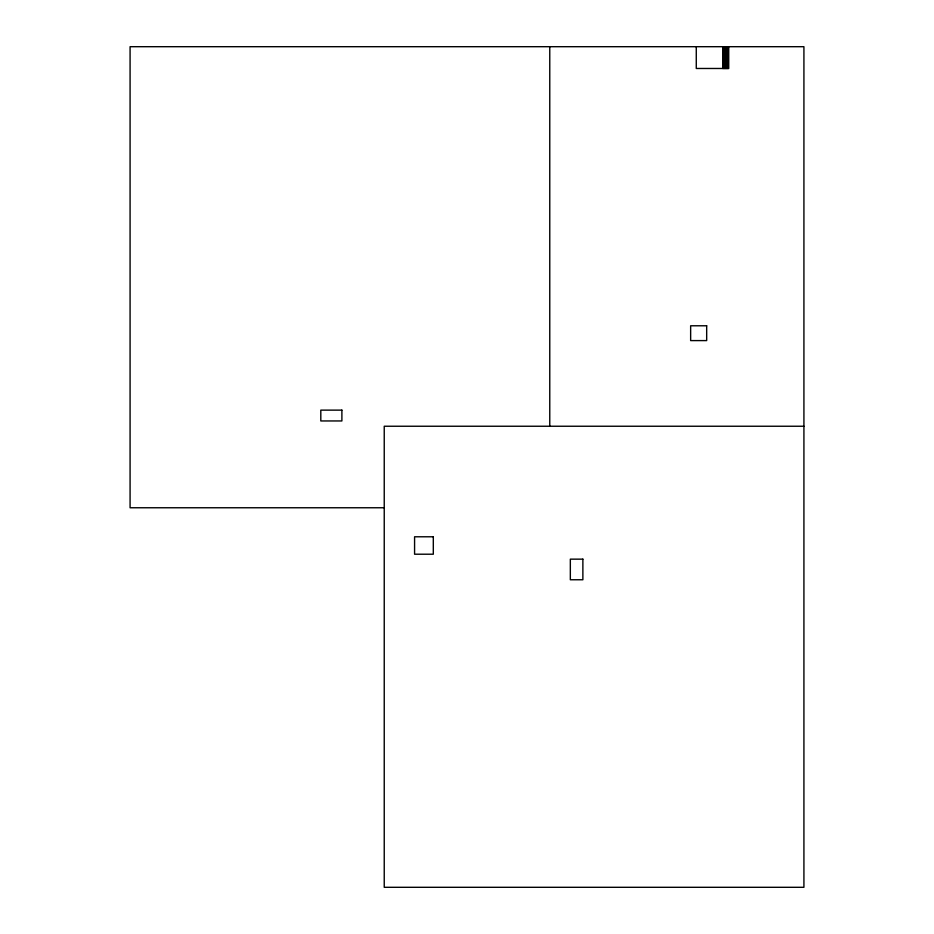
<?xml version="1.0" encoding="UTF-8"?>
<svg xmlns="http://www.w3.org/2000/svg" width="934" height="934" viewBox="0 0 934 934"><rect width="100%" height="100%" fill="white"/><g stroke="black" fill="none" stroke-linecap="round" stroke-linejoin="round"><path stroke-width="1.4" d="M803.917 426.243L384.236 426.243L384.236 887.3L803.917 887.3L803.917 46.7L130.083 46.7L130.083 507.757L383.641 507.757M728.73 46.7L728.73 68.474L696.274 68.474L696.274 46.7M728.298 46.7L728.298 68.474M727.866 46.7L727.866 68.474M727.434 46.7L727.434 68.474M727.002 46.7L727.002 68.474M726.582 46.7L726.582 68.474M726.15 46.7L726.15 68.474M725.718 46.7L725.718 68.474M725.286 46.7L725.286 68.474M724.866 46.7L724.866 68.474M724.434 46.7L724.434 68.474M724.002 46.7L724.002 68.474M723.57 46.7L723.57 68.474M723.138 46.7L723.138 68.474M722.718 46.7L722.718 68.474M549.764 46.7L549.764 426.044M706.676 325.779L690.646 325.779L690.646 340.595L706.676 340.595L706.676 325.779M341.891 410.131L320.806 410.131L320.806 420.954L341.891 420.954L341.891 410.131M433.306 536.781L414.579 536.781L414.579 554.212L433.306 554.212L433.306 536.781M582.874 559.151L570.335 559.151L570.335 579.757L582.874 579.757L582.874 559.151"/></g></svg>
